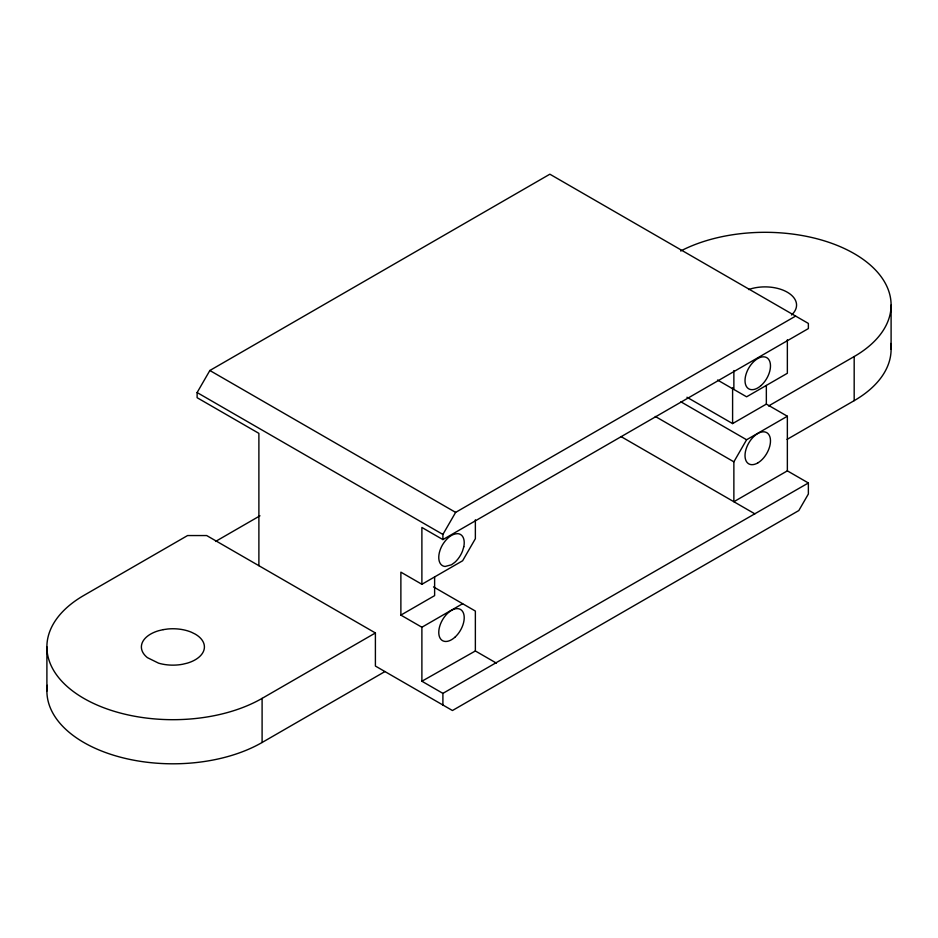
<?xml version="1.0" encoding="UTF-8"?>
<svg xmlns="http://www.w3.org/2000/svg" width="938" height="938" viewBox="0 0 938 938"><rect width="100%" height="100%" fill="white"/><g stroke="black" fill="none" stroke-linecap="round" stroke-linejoin="round"><path stroke-width="1.41" d="M258.888 565.696L258.888 433.356L197.121 397.7L197.121 392.553L209.854 370.498L549.867 174.198L808.368 323.434L808.368 328.581L442.9 539.585L421.889 527.461L421.889 584.28L462.633 560.76L475.367 538.693L475.367 519.816M375.399 632.962L262.101 698.376A126.067 72.777 0 0 1 83.822 698.376A126.067 72.777 0 0 1 83.822 595.442L187.577 535.551L206.677 535.551L375.399 632.962L375.399 666.05L452.444 710.523L798.813 510.553L808.368 494.009L808.368 482.976L787.357 470.853L733.868 501.724L733.868 461.824L746.601 439.758L787.357 416.238L787.357 470.853M434.622 577.011L434.622 595.63L400.878 615.105L421.889 627.241L421.889 681.234L442.9 693.37L808.368 482.976M496.378 663.107L475.367 650.972L475.367 611.06L433.52 586.907M787.357 416.238L766.346 404.102L766.346 385.495M787.357 339.767L787.357 373.277L746.601 396.809L717.547 380.031M442.9 539.585L442.9 534.437L455.634 512.383L795.635 316.083M215.552 541.449L259.967 515.806M686.956 397.243L732.601 423.589L766.346 404.102M768.574 405.966L854.178 356.546A126.067 72.777 0 0 0 856.476 254.984A126.067 72.777 0 0 0 680.683 250.997M421.889 627.241L462.633 603.709M47.287 685.315A126.067 72.777 0 0 0 120.181 757.118A126.067 72.777 0 0 0 262.101 742.486L384.955 671.561M787.052 439.406L854.178 400.655A126.067 72.777 0 0 0 890.713 343.484M421.889 681.234L475.367 650.972M680.906 401.827L746.601 439.758M655.252 416.425L733.868 461.824M621.003 436.569L754.879 513.86M209.854 370.498L455.634 512.383M197.121 392.553L442.9 534.437M421.889 584.28L400.878 572.157L400.878 615.105M891.1 305.084L891.1 349.194M854.178 356.546L854.178 400.655M733.868 370.569L733.868 389.458M732.601 387.793L732.601 423.589M442.9 693.37L442.9 705.013M262.101 698.376L262.101 742.486M46.9 646.915L46.9 691.025M748.571 289.561A31.517 18.197 0 0 1 787.615 292.386A31.517 18.197 0 0 1 791.473 314.992M463.794 546.772L462.516 551.052A18.01 10.4 -60 0 1 454.789 562.366L451.495 564.77L445.128 566.482A18.01 10.4 -60 0 1 442.49 544.872C445.855 539.444 450.967 533.71 457.861 533.652A18.01 10.4 -60 0 1 463.794 546.772M163.165 629.644L158.592 630.735A31.517 18.197 0 0 0 147.407 657.644L158.592 663.166A31.517 18.197 0 0 0 182.64 664.256L187.201 663.166A31.517 18.197 0 0 0 195.186 634.088L191.422 632.224A31.517 18.197 0 0 0 167.972 628.976L163.165 629.644M761.046 385.553A18.01 10.4 -60 0 0 766.756 357.659A18.01 10.4 -60 0 0 745.452 376.548A18.01 10.4 -60 0 0 761.046 385.553M757.752 462.95A18.01 10.4 -60 0 0 768.773 434.517A18.01 10.4 -60 0 0 746.718 447.262A18.01 10.4 -60 0 0 757.752 462.95M454.778 637.359A18.01 10.4 -60 0 0 460.499 609.466A18.01 10.4 -60 0 0 439.195 628.354A18.01 10.4 -60 0 0 454.778 637.359"/></g></svg>
